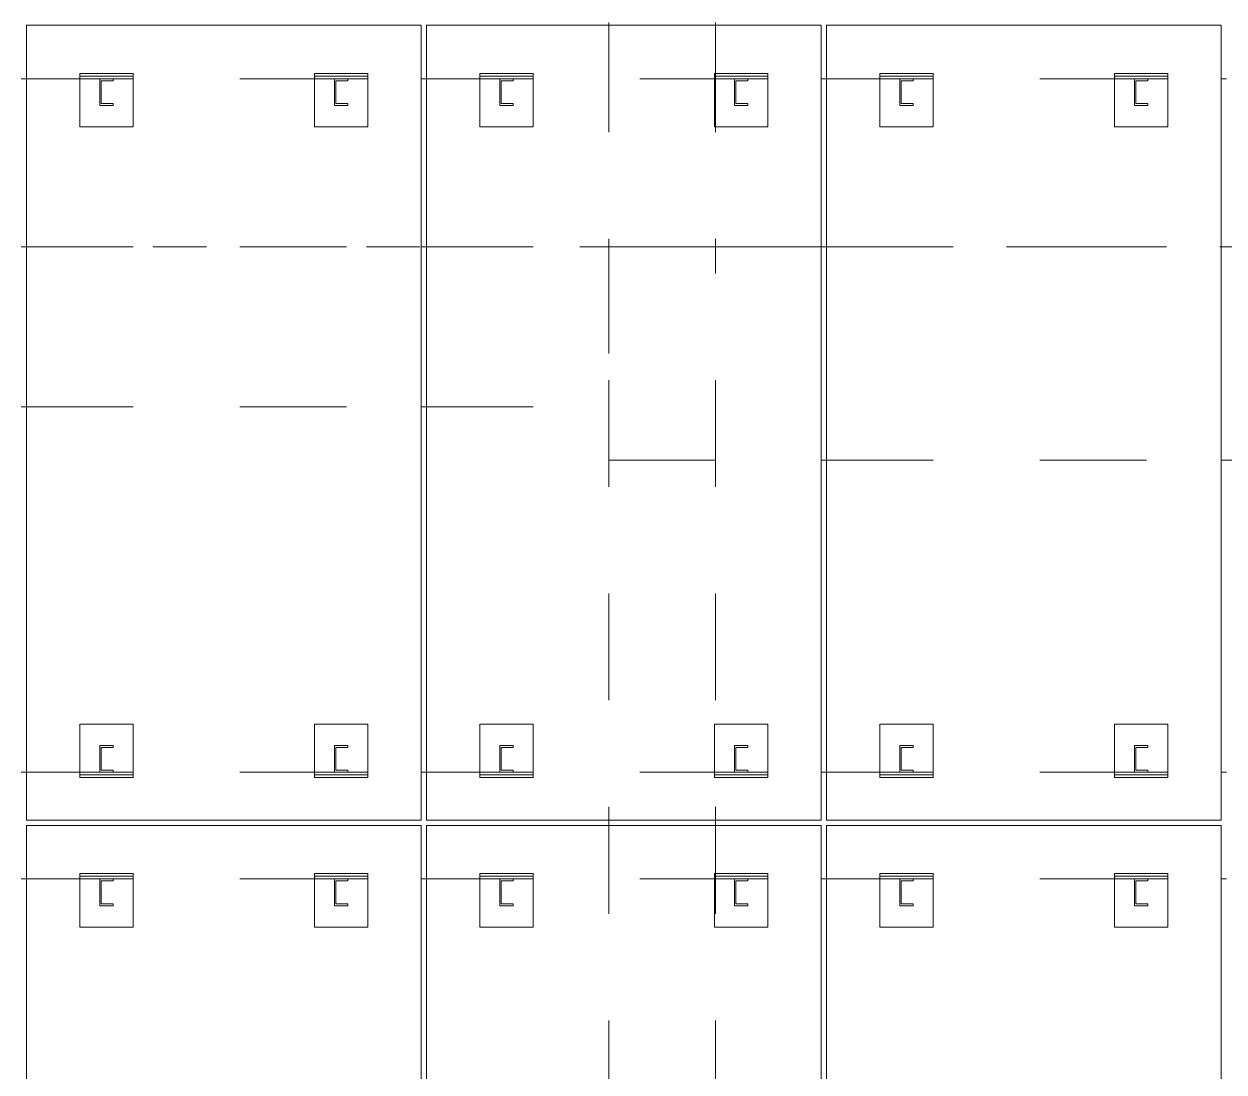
# Model space of a CAD drawing. Header units: millimetres. Extents: x 652937 to 1670132, y 1473552 to 2851037.
# Drawn here: x 663427.626 to 663432.126, y 1524530.427 to 1524534.355 of the extents above; entities that cross this region are included whole.
import ezdxf

# ---------------------------------------------------------------- set-up
doc = ezdxf.new("R2010")
doc.units = ezdxf.units.MM
for name, pattern in [('XKITLINE00', [0]), ('XKITLINE01', [4, 1, -1, 1, -1]), ('XKITLINE02', [4, 2, -2])]:
    doc.linetypes.add(name, pattern=pattern)
doc.layers.add('Part', color=7, linetype='Continuous', lineweight=0)
doc.layers.add('S-GRID', color=7, linetype='Continuous', lineweight=9)

# ---------------------------------------------------------------- blocks, each defined once
blk = doc.blocks.new('*A33872393')
at = {"layer": 'S-GRID', "color": 7, "linetype": 'XKITLINE01', "lineweight": 0}
blk.add_line((346.109039, 49.077691), (455.260679, 49.077691), dxfattribs=at)
blk = doc.blocks.new('*A34442450')
at = {"layer": 'Part', "color": 7, "linetype": 'XKITLINE02', "lineweight": 0}
for p, q in [((398.655088, 32.577691), (398.655088, 49.077691)), ((398.655088, 49.077691), (400.655088, 49.077691)), ((400.655088, 32.577691), (400.655088, 49.077691)), ((398.655088, 32.577691), (400.655088, 32.577691))]:
    blk.add_line(p, q, dxfattribs=at)
blk = doc.blocks.new('*A34512457')
at = {"layer": 'Part', "color": 7, "linetype": 'XKITLINE00', "lineweight": 0}
for p, q in [((387.740108, 53.227691), (395.140108, 53.227691)), ((387.740108, 53.227691), (387.740108, 38.327691)), ((395.140108, 53.227691), (395.140108, 38.327691)), ((395.140108, 38.327691), (387.740108, 38.327691)), ((387.740108, 38.227691), (395.140108, 38.227691)), ((387.740108, 38.227691), (387.740108, 23.327691)), ((395.140108, 38.227691), (395.140108, 23.327691))]:
    blk.add_line(p, q, dxfattribs=at)
blk = doc.blocks.new('*A34522458')
at = {"layer": 'Part', "color": 7, "linetype": 'XKITLINE00', "lineweight": 0}
for p, q in [((395.240108, 53.227691), (402.640108, 53.227691)), ((395.240108, 53.227691), (395.240108, 38.327691)), ((402.640108, 53.227691), (402.640108, 38.327691)), ((402.640108, 38.327691), (395.240108, 38.327691)), ((395.240108, 38.227691), (402.640108, 38.227691)), ((395.240108, 38.227691), (395.240108, 23.327691)), ((402.640108, 38.227691), (402.640108, 23.327691))]:
    blk.add_line(p, q, dxfattribs=at)
blk = doc.blocks.new('*A34532459')
at = {"layer": 'Part', "color": 7, "linetype": 'XKITLINE00', "lineweight": 0}
for p, q in [((402.740108, 53.227691), (410.140108, 53.227691)), ((402.740108, 53.227691), (402.740108, 38.327691)), ((410.140108, 53.227691), (410.140108, 38.327691)), ((410.140108, 38.327691), (402.740108, 38.327691)), ((402.740108, 38.227691), (410.140108, 38.227691)), ((402.740108, 38.227691), (402.740108, 23.327691)), ((410.140108, 38.227691), (410.140108, 23.327691))]:
    blk.add_line(p, q, dxfattribs=at)
blk = doc.blocks.new('*A34662472')
at = {"layer": 'Part', "color": 7, "linetype": 'XKITLINE02', "lineweight": 0}
for p, q in [((398.655088, 67.677691), (398.655088, 53.277691)), ((398.655088, 67.677691), (400.655088, 67.677691)), ((400.655088, 67.677691), (400.655088, 53.277691)), ((398.655088, 53.227691), (398.655088, 49.077691)), ((400.655088, 53.227691), (400.655088, 49.077691)), ((398.655088, 49.077691), (400.655088, 49.077691))]:
    blk.add_line(p, q, dxfattribs=at)
at = {"layer": 'Part', "color": 7, "linetype": 'XKITLINE00', "lineweight": 0}
for p, q in [((398.655088, 53.277691), (398.655088, 53.227691)), ((400.655088, 53.277691), (400.655088, 53.227691))]:
    blk.add_line(p, q, dxfattribs=at)
blk = doc.blocks.new('*A37202726')
at = {"layer": 'Part', "color": 7, "linetype": 'XKITLINE00', "lineweight": 0}
for p, q in [((387.640108, 39.227691), (387.740108, 39.227691)), ((395.140108, 39.227691), (395.240108, 39.227691)), ((402.640108, 39.227691), (402.740108, 39.227691)), ((410.140108, 39.227691), (410.240108, 39.227691)), ((387.640108, 37.227691), (387.740108, 37.227691)), ((395.140108, 37.227691), (395.240108, 37.227691)), ((402.640108, 37.227691), (402.740108, 37.227691)), ((410.140108, 37.227691), (410.240108, 37.227691))]:
    blk.add_line(p, q, dxfattribs=at)
at = {"layer": 'Part', "color": 7, "linetype": 'XKITLINE02', "lineweight": 0}
for p, q in [((387.740108, 39.227691), (395.140108, 39.227691)), ((395.240108, 39.227691), (402.640108, 39.227691)), ((402.740108, 39.227691), (410.140108, 39.227691)), ((387.740108, 37.227691), (395.140108, 37.227691)), ((395.240108, 37.227691), (402.640108, 37.227691)), ((402.740108, 37.227691), (410.140108, 37.227691))]:
    blk.add_line(p, q, dxfattribs=at)
blk = doc.blocks.new('*A37212727')
at = {"layer": 'Part', "color": 7, "linetype": 'XKITLINE02', "lineweight": 0}
for p, q in [((402.640108, 49.077691), (398.655088, 49.077691)), ((398.655088, 49.077691), (398.655088, 45.077691)), ((402.740108, 49.077691), (410.140108, 49.077691)), ((410.240108, 49.077691), (417.640108, 49.077691)), ((417.740108, 49.077691), (419.055076, 49.077691)), ((419.055076, 49.077691), (419.055076, 45.077691)), ((398.655088, 45.077691), (402.640108, 45.077691)), ((402.740108, 45.077691), (410.140108, 45.077691)), ((410.240108, 45.077691), (417.640108, 45.077691)), ((417.740108, 45.077691), (419.055076, 45.077691))]:
    blk.add_line(p, q, dxfattribs=at)
at = {"layer": 'Part', "color": 7, "linetype": 'XKITLINE00', "lineweight": 0}
for p, q in [((402.640108, 49.077691), (402.740108, 49.077691)), ((410.140108, 49.077691), (410.240108, 49.077691)), ((417.640108, 49.077691), (417.740108, 49.077691)), ((402.640108, 45.077691), (402.740108, 45.077691)), ((410.140108, 45.077691), (410.240108, 45.077691)), ((417.640108, 45.077691), (417.740108, 45.077691))]:
    blk.add_line(p, q, dxfattribs=at)
blk = doc.blocks.new('*A37562762')
at = {"layer": 'Part', "color": 7, "linetype": 'XKITLINE00', "lineweight": 0}
for p, q in [((387.640108, 52.227691), (387.740108, 52.227691)), ((395.140108, 52.227691), (395.240108, 52.227691)), ((402.640108, 52.227691), (402.740108, 52.227691)), ((410.140108, 52.227691), (410.240108, 52.227691))]:
    blk.add_line(p, q, dxfattribs=at)
at = {"layer": 'Part', "color": 7, "linetype": 'XKITLINE02', "lineweight": 0}
for p, q in [((387.740108, 52.227691), (395.140108, 52.227691)), ((395.240108, 52.227691), (402.640108, 52.227691)), ((402.740108, 52.227691), (410.140108, 52.227691))]:
    blk.add_line(p, q, dxfattribs=at)
blk = doc.blocks.new('*A37752781')
at = {"layer": 'Part', "color": 7, "linetype": 'XKITLINE02', "lineweight": 0}
for p, q in [((396.240156, 39.227691), (397.240156, 39.227691)), ((396.240156, 39.227691), (396.240156, 39.177691)), ((396.240156, 39.177691), (397.240156, 39.177691)), ((397.240156, 39.227691), (397.240156, 39.177691))]:
    blk.add_line(p, q, dxfattribs=at)
blk = doc.blocks.new('*A37772783')
at = {"layer": 'Part', "color": 7, "linetype": 'XKITLINE02', "lineweight": 0}
for p, q in [((380.140108, 49.077691), (378.255088, 49.077691)), ((378.255088, 49.077691), (378.255088, 46.077691)), ((380.240108, 49.077691), (387.640108, 49.077691)), ((387.740108, 49.077691), (395.140108, 49.077691)), ((395.240108, 49.077691), (398.655088, 49.077691)), ((398.655088, 49.077691), (398.655088, 46.077691)), ((378.255088, 46.077691), (380.140108, 46.077691)), ((380.240108, 46.077691), (387.640108, 46.077691)), ((387.740108, 46.077691), (395.140108, 46.077691)), ((395.240108, 46.077691), (398.655088, 46.077691))]:
    blk.add_line(p, q, dxfattribs=at)
at = {"layer": 'Part', "color": 7, "linetype": 'XKITLINE00', "lineweight": 0}
for p, q in [((380.140108, 49.077691), (380.240108, 49.077691)), ((387.640108, 49.077691), (387.740108, 49.077691)), ((395.140108, 49.077691), (395.240108, 49.077691)), ((380.140108, 46.077691), (380.240108, 46.077691)), ((387.640108, 46.077691), (387.740108, 46.077691)), ((395.140108, 46.077691), (395.240108, 46.077691))]:
    blk.add_line(p, q, dxfattribs=at)
blk = doc.blocks.new('*A37902796')
at = {"layer": 'Part', "color": 7, "linetype": 'XKITLINE02', "lineweight": 0}
for p, q in [((389.74014, 52.327691), (388.740139, 52.327691)), ((388.740139, 52.327691), (388.740139, 51.327691)), ((388.74014, 51.327691), (388.74014, 52.327691)), ((389.740139, 51.327691), (389.740139, 52.327691)), ((389.74014, 51.327691), (389.74014, 52.327691)), ((388.740139, 51.327691), (389.74014, 51.327691))]:
    blk.add_line(p, q, dxfattribs=at)
blk = doc.blocks.new('*A37912797')
at = {"layer": 'Part', "color": 7, "linetype": 'XKITLINE02', "lineweight": 0}
for p, q in [((388.740156, 52.277691), (389.740156, 52.277691)), ((388.740156, 52.277691), (388.740156, 52.227691)), ((388.740156, 52.227691), (389.740156, 52.227691)), ((389.740156, 52.277691), (389.740156, 52.227691))]:
    blk.add_line(p, q, dxfattribs=at)
blk = doc.blocks.new('*A37922798')
at = {"layer": 'Part', "color": 7, "linetype": 'XKITLINE02', "lineweight": 0}
for p, q in [((389.115156, 52.227691), (389.365156, 52.227691)), ((389.115156, 51.727691), (389.115156, 52.227691)), ((389.365156, 52.227691), (389.365156, 52.190191)), ((389.365156, 52.190191), (389.140156, 52.190191)), ((389.140156, 52.190191), (389.140156, 51.765191)), ((389.140156, 51.765191), (389.365156, 51.765191)), ((389.365156, 51.765191), (389.365156, 51.727691)), ((389.365156, 51.727691), (389.115156, 51.727691))]:
    blk.add_line(p, q, dxfattribs=at)
blk = doc.blocks.new('*A37962802')
at = {"layer": 'Part', "color": 7, "linetype": 'XKITLINE02', "lineweight": 0}
for p, q in [((396.615156, 52.227691), (396.865156, 52.227691)), ((396.615156, 51.727691), (396.615156, 52.227691)), ((396.865156, 52.227691), (396.865156, 52.190191)), ((396.865156, 52.190191), (396.640156, 52.190191)), ((396.640156, 52.190191), (396.640156, 51.765191)), ((396.640156, 51.765191), (396.865156, 51.765191)), ((396.865156, 51.765191), (396.865156, 51.727691)), ((396.865156, 51.727691), (396.615156, 51.727691))]:
    blk.add_line(p, q, dxfattribs=at)
blk = doc.blocks.new('*A37972803')
at = {"layer": 'Part', "color": 7, "linetype": 'XKITLINE02', "lineweight": 0}
for p, q in [((394.14014, 52.327691), (393.140139, 52.327691)), ((393.140139, 52.327691), (393.140139, 51.327691)), ((393.14014, 51.327691), (393.14014, 52.327691)), ((394.140139, 51.327691), (394.140139, 52.327691)), ((394.14014, 51.327691), (394.14014, 52.327691)), ((393.140139, 51.327691), (394.14014, 51.327691))]:
    blk.add_line(p, q, dxfattribs=at)
blk = doc.blocks.new('*A37982804')
at = {"layer": 'Part', "color": 7, "linetype": 'XKITLINE02', "lineweight": 0}
for p, q in [((393.140156, 52.277691), (394.140156, 52.277691)), ((393.140156, 52.277691), (393.140156, 52.227691)), ((393.140156, 52.227691), (394.140156, 52.227691)), ((394.140156, 52.277691), (394.140156, 52.227691))]:
    blk.add_line(p, q, dxfattribs=at)
blk = doc.blocks.new('*A37992805')
at = {"layer": 'Part', "color": 7, "linetype": 'XKITLINE02', "lineweight": 0}
for p, q in [((393.515156, 52.227691), (393.765156, 52.227691)), ((393.515156, 51.727691), (393.515156, 52.227691)), ((393.765156, 52.227691), (393.765156, 52.190191)), ((393.765156, 52.190191), (393.540156, 52.190191)), ((393.540156, 52.190191), (393.540156, 51.765191)), ((393.540156, 51.765191), (393.765156, 51.765191)), ((393.765156, 51.765191), (393.765156, 51.727691)), ((393.765156, 51.727691), (393.515156, 51.727691))]:
    blk.add_line(p, q, dxfattribs=at)
blk = doc.blocks.new('*A38002806')
at = {"layer": 'Part', "color": 7, "linetype": 'XKITLINE02', "lineweight": 0}
for p, q in [((396.240156, 52.277691), (397.240156, 52.277691)), ((396.240156, 52.277691), (396.240156, 52.227691)), ((396.240156, 52.227691), (397.240156, 52.227691)), ((397.240156, 52.277691), (397.240156, 52.227691))]:
    blk.add_line(p, q, dxfattribs=at)
blk = doc.blocks.new('*A38012807')
at = {"layer": 'Part', "color": 7, "linetype": 'XKITLINE02', "lineweight": 0}
for p, q in [((397.24014, 52.327691), (396.240139, 52.327691)), ((396.240139, 52.327691), (396.240139, 51.327691)), ((396.24014, 51.327691), (396.24014, 52.327691)), ((397.240139, 51.327691), (397.240139, 52.327691)), ((397.24014, 51.327691), (397.24014, 52.327691)), ((396.240139, 51.327691), (397.24014, 51.327691))]:
    blk.add_line(p, q, dxfattribs=at)
blk = doc.blocks.new('*A38492855')
at = {"layer": 'Part', "color": 7, "linetype": 'XKITLINE02', "lineweight": 0}
for p, q in [((389.115156, 37.227691), (389.365156, 37.227691)), ((389.115156, 36.727691), (389.115156, 37.227691)), ((389.365156, 37.190191), (389.140156, 37.190191)), ((389.140156, 37.190191), (389.140156, 36.765191)), ((389.365156, 37.227691), (389.365156, 37.190191)), ((389.365156, 36.727691), (389.115156, 36.727691)), ((389.140156, 36.765191), (389.365156, 36.765191)), ((389.365156, 36.765191), (389.365156, 36.727691))]:
    blk.add_line(p, q, dxfattribs=at)
blk = doc.blocks.new('*A38502856')
at = {"layer": 'Part', "color": 7, "linetype": 'XKITLINE02', "lineweight": 0}
for p, q in [((388.740156, 37.277691), (389.740156, 37.277691)), ((388.740156, 37.277691), (388.740156, 37.227691)), ((388.740156, 37.227691), (389.740156, 37.227691)), ((389.740156, 37.277691), (389.740156, 37.227691))]:
    blk.add_line(p, q, dxfattribs=at)
blk = doc.blocks.new('*A38512857')
at = {"layer": 'Part', "color": 7, "linetype": 'XKITLINE02', "lineweight": 0}
for p, q in [((389.74014, 37.327691), (388.740139, 37.327691)), ((388.740139, 37.327691), (388.740139, 36.327691)), ((388.74014, 36.327691), (388.74014, 37.327691)), ((389.740139, 36.327691), (389.740139, 37.327691)), ((389.74014, 36.327691), (389.74014, 37.327691)), ((388.740139, 36.327691), (389.74014, 36.327691))]:
    blk.add_line(p, q, dxfattribs=at)
blk = doc.blocks.new('*A38522858')
at = {"layer": 'Part', "color": 7, "linetype": 'XKITLINE02', "lineweight": 0}
for p, q in [((389.115156, 39.727691), (389.365156, 39.727691)), ((389.115156, 39.227691), (389.115156, 39.727691)), ((389.365156, 39.690191), (389.140156, 39.690191)), ((389.140156, 39.690191), (389.140156, 39.265191)), ((389.365156, 39.727691), (389.365156, 39.690191)), ((389.365156, 39.227691), (389.115156, 39.227691)), ((389.140156, 39.265191), (389.365156, 39.265191)), ((389.365156, 39.265191), (389.365156, 39.227691))]:
    blk.add_line(p, q, dxfattribs=at)
blk = doc.blocks.new('*A38532859')
at = {"layer": 'Part', "color": 7, "linetype": 'XKITLINE02', "lineweight": 0}
for p, q in [((389.74014, 40.127691), (388.740139, 40.127691)), ((388.740139, 40.127691), (388.740139, 39.127691)), ((388.74014, 39.127691), (388.74014, 40.127691)), ((389.740139, 39.127691), (389.740139, 40.127691)), ((389.74014, 39.127691), (389.74014, 40.127691)), ((388.740139, 39.127691), (389.74014, 39.127691))]:
    blk.add_line(p, q, dxfattribs=at)
blk = doc.blocks.new('*A38542860')
at = {"layer": 'Part', "color": 7, "linetype": 'XKITLINE02', "lineweight": 0}
for p, q in [((388.740156, 39.227691), (389.740156, 39.227691)), ((388.740156, 39.227691), (388.740156, 39.177691)), ((388.740156, 39.177691), (389.740156, 39.177691)), ((389.740156, 39.227691), (389.740156, 39.177691))]:
    blk.add_line(p, q, dxfattribs=at)
blk = doc.blocks.new('*A38552861')
at = {"layer": 'Part', "color": 7, "linetype": 'XKITLINE02', "lineweight": 0}
for p, q in [((393.515156, 37.227691), (393.765156, 37.227691)), ((393.515156, 36.727691), (393.515156, 37.227691)), ((393.765156, 37.190191), (393.540156, 37.190191)), ((393.540156, 37.190191), (393.540156, 36.765191)), ((393.765156, 37.227691), (393.765156, 37.190191)), ((393.765156, 36.727691), (393.515156, 36.727691)), ((393.540156, 36.765191), (393.765156, 36.765191)), ((393.765156, 36.765191), (393.765156, 36.727691))]:
    blk.add_line(p, q, dxfattribs=at)
blk = doc.blocks.new('*A38562862')
at = {"layer": 'Part', "color": 7, "linetype": 'XKITLINE02', "lineweight": 0}
for p, q in [((393.140156, 37.277691), (394.140156, 37.277691)), ((393.140156, 37.277691), (393.140156, 37.227691)), ((393.140156, 37.227691), (394.140156, 37.227691)), ((394.140156, 37.277691), (394.140156, 37.227691))]:
    blk.add_line(p, q, dxfattribs=at)
blk = doc.blocks.new('*A38572863')
at = {"layer": 'Part', "color": 7, "linetype": 'XKITLINE02', "lineweight": 0}
for p, q in [((394.14014, 37.327691), (393.140139, 37.327691)), ((393.140139, 37.327691), (393.140139, 36.327691)), ((393.14014, 36.327691), (393.14014, 37.327691)), ((394.140139, 36.327691), (394.140139, 37.327691)), ((394.14014, 36.327691), (394.14014, 37.327691)), ((393.140139, 36.327691), (394.14014, 36.327691))]:
    blk.add_line(p, q, dxfattribs=at)
blk = doc.blocks.new('*A38582864')
at = {"layer": 'Part', "color": 7, "linetype": 'XKITLINE02', "lineweight": 0}
for p, q in [((393.515156, 39.727691), (393.765156, 39.727691)), ((393.515156, 39.227691), (393.515156, 39.727691)), ((393.765156, 39.690191), (393.540156, 39.690191)), ((393.540156, 39.690191), (393.540156, 39.265191)), ((393.765156, 39.727691), (393.765156, 39.690191)), ((393.765156, 39.227691), (393.515156, 39.227691)), ((393.540156, 39.265191), (393.765156, 39.265191)), ((393.765156, 39.265191), (393.765156, 39.227691))]:
    blk.add_line(p, q, dxfattribs=at)
blk = doc.blocks.new('*A38592865')
at = {"layer": 'Part', "color": 7, "linetype": 'XKITLINE02', "lineweight": 0}
for p, q in [((394.14014, 40.127691), (393.140139, 40.127691)), ((393.140139, 40.127691), (393.140139, 39.127691)), ((393.14014, 39.127691), (393.14014, 40.127691)), ((394.140139, 39.127691), (394.140139, 40.127691)), ((394.14014, 39.127691), (394.14014, 40.127691)), ((393.140139, 39.127691), (394.14014, 39.127691))]:
    blk.add_line(p, q, dxfattribs=at)
blk = doc.blocks.new('*A38602866')
at = {"layer": 'Part', "color": 7, "linetype": 'XKITLINE02', "lineweight": 0}
for p, q in [((393.140156, 39.227691), (394.140156, 39.227691)), ((393.140156, 39.227691), (393.140156, 39.177691)), ((393.140156, 39.177691), (394.140156, 39.177691)), ((394.140156, 39.227691), (394.140156, 39.177691))]:
    blk.add_line(p, q, dxfattribs=at)
blk = doc.blocks.new('*A38612867')
at = {"layer": 'Part', "color": 7, "linetype": 'XKITLINE02', "lineweight": 0}
for p, q in [((396.615156, 37.227691), (396.865156, 37.227691)), ((396.615156, 36.727691), (396.615156, 37.227691)), ((396.865156, 37.190191), (396.640156, 37.190191)), ((396.640156, 37.190191), (396.640156, 36.765191)), ((396.865156, 37.227691), (396.865156, 37.190191)), ((396.865156, 36.727691), (396.615156, 36.727691)), ((396.640156, 36.765191), (396.865156, 36.765191)), ((396.865156, 36.765191), (396.865156, 36.727691))]:
    blk.add_line(p, q, dxfattribs=at)
blk = doc.blocks.new('*A38622868')
at = {"layer": 'Part', "color": 7, "linetype": 'XKITLINE02', "lineweight": 0}
for p, q in [((396.240156, 37.277691), (397.240156, 37.277691)), ((396.240156, 37.277691), (396.240156, 37.227691)), ((396.240156, 37.227691), (397.240156, 37.227691)), ((397.240156, 37.277691), (397.240156, 37.227691))]:
    blk.add_line(p, q, dxfattribs=at)
blk = doc.blocks.new('*A38632869')
at = {"layer": 'Part', "color": 7, "linetype": 'XKITLINE02', "lineweight": 0}
for p, q in [((397.24014, 37.327691), (396.240139, 37.327691)), ((396.240139, 37.327691), (396.240139, 36.327691)), ((396.24014, 36.327691), (396.24014, 37.327691)), ((397.240139, 36.327691), (397.240139, 37.327691)), ((397.24014, 36.327691), (397.24014, 37.327691)), ((396.240139, 36.327691), (397.24014, 36.327691))]:
    blk.add_line(p, q, dxfattribs=at)
blk = doc.blocks.new('*A38642870')
at = {"layer": 'Part', "color": 7, "linetype": 'XKITLINE02', "lineweight": 0}
for p, q in [((396.615156, 39.727691), (396.865156, 39.727691)), ((396.615156, 39.227691), (396.615156, 39.727691)), ((396.865156, 39.690191), (396.640156, 39.690191)), ((396.640156, 39.690191), (396.640156, 39.265191)), ((396.865156, 39.727691), (396.865156, 39.690191)), ((396.865156, 39.227691), (396.615156, 39.227691)), ((396.640156, 39.265191), (396.865156, 39.265191)), ((396.865156, 39.265191), (396.865156, 39.227691))]:
    blk.add_line(p, q, dxfattribs=at)
blk = doc.blocks.new('*A38652871')
at = {"layer": 'Part', "color": 7, "linetype": 'XKITLINE02', "lineweight": 0}
for p, q in [((397.24014, 40.127691), (396.240139, 40.127691)), ((396.240139, 40.127691), (396.240139, 39.127691)), ((396.24014, 39.127691), (396.24014, 40.127691)), ((397.240139, 39.127691), (397.240139, 40.127691)), ((397.24014, 39.127691), (397.24014, 40.127691)), ((396.240139, 39.127691), (397.24014, 39.127691))]:
    blk.add_line(p, q, dxfattribs=at)
blk = doc.blocks.new('*A38862892')
at = {"layer": 'Part', "color": 7, "linetype": 'XKITLINE02', "lineweight": 0}
for p, q in [((401.015156, 52.227691), (401.265156, 52.227691)), ((401.015156, 51.727691), (401.015156, 52.227691)), ((401.265156, 52.227691), (401.265156, 52.190191)), ((401.265156, 52.190191), (401.040156, 52.190191)), ((401.040156, 52.190191), (401.040156, 51.765191)), ((401.040156, 51.765191), (401.265156, 51.765191)), ((401.265156, 51.765191), (401.265156, 51.727691)), ((401.265156, 51.727691), (401.015156, 51.727691))]:
    blk.add_line(p, q, dxfattribs=at)
blk = doc.blocks.new('*A38872893')
at = {"layer": 'Part', "color": 7, "linetype": 'XKITLINE02', "lineweight": 0}
for p, q in [((400.640156, 52.277691), (401.640156, 52.277691)), ((400.640156, 52.277691), (400.640156, 52.227691)), ((400.640156, 52.227691), (401.640156, 52.227691)), ((401.640156, 52.277691), (401.640156, 52.227691))]:
    blk.add_line(p, q, dxfattribs=at)
blk = doc.blocks.new('*A38882894')
at = {"layer": 'Part', "color": 7, "linetype": 'XKITLINE02', "lineweight": 0}
for p, q in [((401.64014, 52.327691), (400.640139, 52.327691)), ((400.640139, 52.327691), (400.640139, 51.327691)), ((400.64014, 51.327691), (400.64014, 52.327691)), ((401.640139, 51.327691), (401.640139, 52.327691)), ((401.64014, 51.327691), (401.64014, 52.327691)), ((400.640139, 51.327691), (401.64014, 51.327691))]:
    blk.add_line(p, q, dxfattribs=at)
blk = doc.blocks.new('*A38892895')
at = {"layer": 'Part', "color": 7, "linetype": 'XKITLINE02', "lineweight": 0}
for p, q in [((404.74014, 52.327691), (403.740139, 52.327691)), ((403.740139, 52.327691), (403.740139, 51.327691)), ((403.74014, 51.327691), (403.74014, 52.327691)), ((404.740139, 51.327691), (404.740139, 52.327691)), ((404.74014, 51.327691), (404.74014, 52.327691)), ((403.740139, 51.327691), (404.74014, 51.327691))]:
    blk.add_line(p, q, dxfattribs=at)
blk = doc.blocks.new('*A38902896')
at = {"layer": 'Part', "color": 7, "linetype": 'XKITLINE02', "lineweight": 0}
for p, q in [((409.14014, 52.327691), (408.140139, 52.327691)), ((408.140139, 52.327691), (408.140139, 51.327691)), ((408.14014, 51.327691), (408.14014, 52.327691)), ((409.140139, 51.327691), (409.140139, 52.327691)), ((409.14014, 51.327691), (409.14014, 52.327691)), ((408.140139, 51.327691), (409.14014, 51.327691))]:
    blk.add_line(p, q, dxfattribs=at)
blk = doc.blocks.new('*A38912897')
at = {"layer": 'Part', "color": 7, "linetype": 'XKITLINE02', "lineweight": 0}
for p, q in [((403.740156, 52.277691), (404.740156, 52.277691)), ((403.740156, 52.277691), (403.740156, 52.227691)), ((403.740156, 52.227691), (404.740156, 52.227691)), ((404.740156, 52.277691), (404.740156, 52.227691))]:
    blk.add_line(p, q, dxfattribs=at)
blk = doc.blocks.new('*A38922898')
at = {"layer": 'Part', "color": 7, "linetype": 'XKITLINE02', "lineweight": 0}
for p, q in [((408.140156, 52.277691), (409.140156, 52.277691)), ((408.140156, 52.277691), (408.140156, 52.227691)), ((408.140156, 52.227691), (409.140156, 52.227691)), ((409.140156, 52.277691), (409.140156, 52.227691))]:
    blk.add_line(p, q, dxfattribs=at)
blk = doc.blocks.new('*A38932899')
at = {"layer": 'Part', "color": 7, "linetype": 'XKITLINE02', "lineweight": 0}
for p, q in [((404.115156, 52.227691), (404.365156, 52.227691)), ((404.115156, 51.727691), (404.115156, 52.227691)), ((404.365156, 52.227691), (404.365156, 52.190191)), ((404.365156, 52.190191), (404.140156, 52.190191)), ((404.140156, 52.190191), (404.140156, 51.765191)), ((404.140156, 51.765191), (404.365156, 51.765191)), ((404.365156, 51.765191), (404.365156, 51.727691)), ((404.365156, 51.727691), (404.115156, 51.727691))]:
    blk.add_line(p, q, dxfattribs=at)
blk = doc.blocks.new('*A38942900')
at = {"layer": 'Part', "color": 7, "linetype": 'XKITLINE02', "lineweight": 0}
for p, q in [((408.515156, 52.227691), (408.765156, 52.227691)), ((408.515156, 51.727691), (408.515156, 52.227691)), ((408.765156, 52.227691), (408.765156, 52.190191)), ((408.765156, 52.190191), (408.540156, 52.190191)), ((408.540156, 52.190191), (408.540156, 51.765191)), ((408.540156, 51.765191), (408.765156, 51.765191)), ((408.765156, 51.765191), (408.765156, 51.727691)), ((408.765156, 51.727691), (408.515156, 51.727691))]:
    blk.add_line(p, q, dxfattribs=at)
blk = doc.blocks.new('*A39162922')
at = {"layer": 'Part', "color": 7, "linetype": 'XKITLINE02', "lineweight": 0}
for p, q in [((401.015156, 37.227691), (401.265156, 37.227691)), ((401.015156, 36.727691), (401.015156, 37.227691)), ((401.265156, 37.190191), (401.040156, 37.190191)), ((401.040156, 37.190191), (401.040156, 36.765191)), ((401.265156, 37.227691), (401.265156, 37.190191)), ((401.265156, 36.727691), (401.015156, 36.727691)), ((401.040156, 36.765191), (401.265156, 36.765191)), ((401.265156, 36.765191), (401.265156, 36.727691))]:
    blk.add_line(p, q, dxfattribs=at)
blk = doc.blocks.new('*A39172923')
at = {"layer": 'Part', "color": 7, "linetype": 'XKITLINE02', "lineweight": 0}
for p, q in [((400.640156, 37.277691), (401.640156, 37.277691)), ((400.640156, 37.277691), (400.640156, 37.227691)), ((400.640156, 37.227691), (401.640156, 37.227691)), ((401.640156, 37.277691), (401.640156, 37.227691))]:
    blk.add_line(p, q, dxfattribs=at)
blk = doc.blocks.new('*A39182924')
at = {"layer": 'Part', "color": 7, "linetype": 'XKITLINE02', "lineweight": 0}
for p, q in [((401.64014, 37.327691), (400.640139, 37.327691)), ((400.640139, 37.327691), (400.640139, 36.327691)), ((400.64014, 36.327691), (400.64014, 37.327691)), ((401.640139, 36.327691), (401.640139, 37.327691)), ((401.64014, 36.327691), (401.64014, 37.327691)), ((400.640139, 36.327691), (401.64014, 36.327691))]:
    blk.add_line(p, q, dxfattribs=at)
blk = doc.blocks.new('*A39192925')
at = {"layer": 'Part', "color": 7, "linetype": 'XKITLINE02', "lineweight": 0}
for p, q in [((401.015156, 39.727691), (401.265156, 39.727691)), ((401.015156, 39.227691), (401.015156, 39.727691)), ((401.265156, 39.690191), (401.040156, 39.690191)), ((401.040156, 39.690191), (401.040156, 39.265191)), ((401.265156, 39.727691), (401.265156, 39.690191)), ((401.265156, 39.227691), (401.015156, 39.227691)), ((401.040156, 39.265191), (401.265156, 39.265191)), ((401.265156, 39.265191), (401.265156, 39.227691))]:
    blk.add_line(p, q, dxfattribs=at)
blk = doc.blocks.new('*A39202926')
at = {"layer": 'Part', "color": 7, "linetype": 'XKITLINE02', "lineweight": 0}
for p, q in [((401.64014, 40.127691), (400.640139, 40.127691)), ((400.640139, 40.127691), (400.640139, 39.127691)), ((400.64014, 39.127691), (400.64014, 40.127691)), ((401.640139, 39.127691), (401.640139, 40.127691)), ((401.64014, 39.127691), (401.64014, 40.127691)), ((400.640139, 39.127691), (401.64014, 39.127691))]:
    blk.add_line(p, q, dxfattribs=at)
blk = doc.blocks.new('*A39212927')
at = {"layer": 'Part', "color": 7, "linetype": 'XKITLINE02', "lineweight": 0}
for p, q in [((400.640156, 39.227691), (401.640156, 39.227691)), ((400.640156, 39.227691), (400.640156, 39.177691)), ((400.640156, 39.177691), (401.640156, 39.177691)), ((401.640156, 39.227691), (401.640156, 39.177691))]:
    blk.add_line(p, q, dxfattribs=at)
blk = doc.blocks.new('*A39222928')
at = {"layer": 'Part', "color": 7, "linetype": 'XKITLINE02', "lineweight": 0}
for p, q in [((408.140156, 37.277691), (409.140156, 37.277691)), ((408.140156, 37.277691), (408.140156, 37.227691)), ((408.140156, 37.227691), (409.140156, 37.227691)), ((409.140156, 37.277691), (409.140156, 37.227691))]:
    blk.add_line(p, q, dxfattribs=at)
blk = doc.blocks.new('*A39232929')
at = {"layer": 'Part', "color": 7, "linetype": 'XKITLINE02', "lineweight": 0}
for p, q in [((404.115156, 37.227691), (404.365156, 37.227691)), ((404.115156, 36.727691), (404.115156, 37.227691)), ((404.365156, 37.190191), (404.140156, 37.190191)), ((404.140156, 37.190191), (404.140156, 36.765191)), ((404.365156, 37.227691), (404.365156, 37.190191)), ((404.365156, 36.727691), (404.115156, 36.727691)), ((404.140156, 36.765191), (404.365156, 36.765191)), ((404.365156, 36.765191), (404.365156, 36.727691))]:
    blk.add_line(p, q, dxfattribs=at)
blk = doc.blocks.new('*A39242930')
at = {"layer": 'Part', "color": 7, "linetype": 'XKITLINE02', "lineweight": 0}
for p, q in [((408.515156, 37.227691), (408.765156, 37.227691)), ((408.515156, 36.727691), (408.515156, 37.227691)), ((408.765156, 37.190191), (408.540156, 37.190191)), ((408.540156, 37.190191), (408.540156, 36.765191)), ((408.765156, 37.227691), (408.765156, 37.190191)), ((408.765156, 36.727691), (408.515156, 36.727691)), ((408.540156, 36.765191), (408.765156, 36.765191)), ((408.765156, 36.765191), (408.765156, 36.727691))]:
    blk.add_line(p, q, dxfattribs=at)
blk = doc.blocks.new('*A39252931')
at = {"layer": 'Part', "color": 7, "linetype": 'XKITLINE02', "lineweight": 0}
for p, q in [((403.740156, 37.277691), (404.740156, 37.277691)), ((403.740156, 37.277691), (403.740156, 37.227691)), ((403.740156, 37.227691), (404.740156, 37.227691)), ((404.740156, 37.277691), (404.740156, 37.227691))]:
    blk.add_line(p, q, dxfattribs=at)
blk = doc.blocks.new('*A39262932')
at = {"layer": 'Part', "color": 7, "linetype": 'XKITLINE02', "lineweight": 0}
for p, q in [((409.14014, 37.327691), (408.140139, 37.327691)), ((408.140139, 37.327691), (408.140139, 36.327691)), ((408.14014, 36.327691), (408.14014, 37.327691)), ((409.140139, 36.327691), (409.140139, 37.327691)), ((409.14014, 36.327691), (409.14014, 37.327691)), ((408.140139, 36.327691), (409.14014, 36.327691))]:
    blk.add_line(p, q, dxfattribs=at)
blk = doc.blocks.new('*A39272933')
at = {"layer": 'Part', "color": 7, "linetype": 'XKITLINE02', "lineweight": 0}
for p, q in [((404.74014, 37.327691), (403.740139, 37.327691)), ((403.740139, 37.327691), (403.740139, 36.327691)), ((403.74014, 36.327691), (403.74014, 37.327691)), ((404.740139, 36.327691), (404.740139, 37.327691)), ((404.74014, 36.327691), (404.74014, 37.327691)), ((403.740139, 36.327691), (404.74014, 36.327691))]:
    blk.add_line(p, q, dxfattribs=at)
blk = doc.blocks.new('*A39282934')
at = {"layer": 'Part', "color": 7, "linetype": 'XKITLINE02', "lineweight": 0}
for p, q in [((408.515156, 39.727691), (408.765156, 39.727691)), ((408.515156, 39.227691), (408.515156, 39.727691)), ((408.765156, 39.690191), (408.540156, 39.690191)), ((408.540156, 39.690191), (408.540156, 39.265191)), ((408.765156, 39.727691), (408.765156, 39.690191)), ((408.765156, 39.227691), (408.515156, 39.227691)), ((408.540156, 39.265191), (408.765156, 39.265191)), ((408.765156, 39.265191), (408.765156, 39.227691))]:
    blk.add_line(p, q, dxfattribs=at)
blk = doc.blocks.new('*A39292935')
at = {"layer": 'Part', "color": 7, "linetype": 'XKITLINE02', "lineweight": 0}
for p, q in [((404.115156, 39.727691), (404.365156, 39.727691)), ((404.115156, 39.227691), (404.115156, 39.727691)), ((404.365156, 39.690191), (404.140156, 39.690191)), ((404.140156, 39.690191), (404.140156, 39.265191)), ((404.365156, 39.727691), (404.365156, 39.690191)), ((404.365156, 39.227691), (404.115156, 39.227691)), ((404.140156, 39.265191), (404.365156, 39.265191)), ((404.365156, 39.265191), (404.365156, 39.227691))]:
    blk.add_line(p, q, dxfattribs=at)
blk = doc.blocks.new('*A39302936')
at = {"layer": 'Part', "color": 7, "linetype": 'XKITLINE02', "lineweight": 0}
for p, q in [((409.14014, 40.127691), (408.140139, 40.127691)), ((408.140139, 40.127691), (408.140139, 39.127691)), ((408.14014, 39.127691), (408.14014, 40.127691)), ((409.140139, 39.127691), (409.140139, 40.127691)), ((409.14014, 39.127691), (409.14014, 40.127691)), ((408.140139, 39.127691), (409.14014, 39.127691))]:
    blk.add_line(p, q, dxfattribs=at)
blk = doc.blocks.new('*A39312937')
at = {"layer": 'Part', "color": 7, "linetype": 'XKITLINE02', "lineweight": 0}
for p, q in [((404.74014, 40.127691), (403.740139, 40.127691)), ((403.740139, 40.127691), (403.740139, 39.127691)), ((403.74014, 39.127691), (403.74014, 40.127691)), ((404.740139, 39.127691), (404.740139, 40.127691)), ((404.74014, 39.127691), (404.74014, 40.127691)), ((403.740139, 39.127691), (404.74014, 39.127691))]:
    blk.add_line(p, q, dxfattribs=at)
blk = doc.blocks.new('*A39322938')
at = {"layer": 'Part', "color": 7, "linetype": 'XKITLINE02', "lineweight": 0}
for p, q in [((408.140156, 39.227691), (409.140156, 39.227691)), ((408.140156, 39.227691), (408.140156, 39.177691)), ((408.140156, 39.177691), (409.140156, 39.177691)), ((409.140156, 39.227691), (409.140156, 39.177691))]:
    blk.add_line(p, q, dxfattribs=at)
blk = doc.blocks.new('*A39332939')
at = {"layer": 'Part', "color": 7, "linetype": 'XKITLINE02', "lineweight": 0}
for p, q in [((403.740156, 39.227691), (404.740156, 39.227691)), ((403.740156, 39.227691), (403.740156, 39.177691)), ((403.740156, 39.177691), (404.740156, 39.177691)), ((404.740156, 39.227691), (404.740156, 39.177691))]:
    blk.add_line(p, q, dxfattribs=at)

msp = doc.modelspace()

# ---------------------------------------------------------------- block references
at = {"color": 7, "lineweight": 0, "xscale": 0.2, "yscale": 0.2, "zscale": 0.2}
for name in ['*A34512457', '*A34522458', '*A34532459', '*A34662472', '*A37562762', '*A37902796', '*A37972803', '*A38012807', '*A38882894', '*A38892895', '*A38902896', '*A37912797', '*A37922798', '*A37982804', '*A37992805', '*A38002806', '*A37962802', '*A38872893', '*A38862892', '*A38912897', '*A38932899', '*A38922898', '*A38942900', '*A33872393', '*A37772783', '*A34442450', '*A37212727', '*A38532859', '*A38592865', '*A38652871', '*A39202926', '*A39312937', '*A39302936', '*A38522858', '*A38582864', '*A38642870', '*A39192925', '*A39292935', '*A39282934', '*A37202726', '*A38542860', '*A38602866', '*A37752781', '*A39212927', '*A39332939', '*A39322938', '*A38512857', '*A38502856', '*A38492855', '*A38572863', '*A38562862', '*A38552861', '*A38632869', '*A38622868', '*A38612867', '*A39182924', '*A39172923', '*A39162922', '*A39272933', '*A39252931', '*A39232929', '*A39262932', '*A39222928', '*A39242930']:
    msp.add_blockref(name, (663350.0877, 1524523.7048), dxfattribs=at)

doc.saveas('drawing.dxf')
